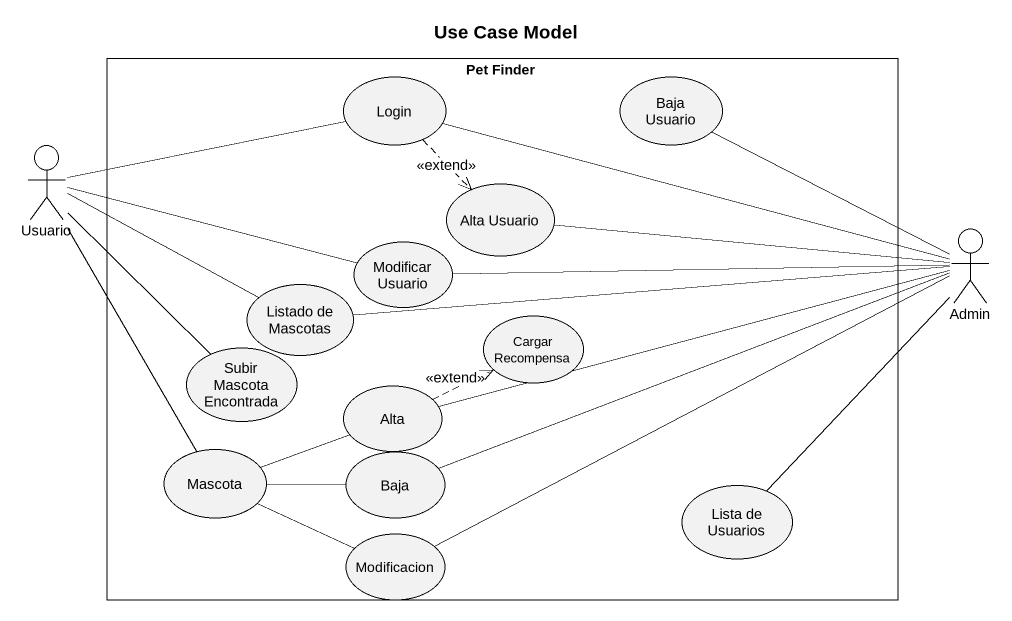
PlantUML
@startuml
title Use Case Model
rectangle "Pet Finder" as Pet_Finder {
  usecase Login
  usecase "Baja Usuario" as Baja_Usuario
  usecase "Alta Usuario" as Alta_Usuario
  usecase "Modificar Usuario" as Modificar_Usuario
  usecase "Listado de Mascotas" as Listado_de_Mascotas
  usecase "Cargar Recompensa" as Cargar_Recompensa
  usecase "Subir Mascota Encontrada" as Subir_Mascota_Encontrada
  usecase Alta
  usecase Mascota
  usecase Baja
  usecase "Lista de Usuarios" as Lista_de_Usuarios
  usecase Modificacion
}
actor Usuario
actor Admin
Login ..> Alta_Usuario : <<extend>>
Usuario -right- Login
Usuario -right- Modificar_Usuario
Usuario -right- Listado_de_Mascotas
Usuario -- Subir_Mascota_Encontrada
Usuario -- Mascota
Admin -left- Login
Admin -left- Baja_Usuario
Admin -left- Alta_Usuario
Admin -left- Modificar_Usuario
Admin -left- Listado_de_Mascotas
Admin -left- Alta
Admin -left- Baja
Admin -- Lista_de_Usuarios
Admin -left- Modificacion
Alta .right.> Cargar_Recompensa : <<extend>>
Mascota -right- Alta
Mascota -right- Baja
Mascota -right- Modificacion
@enduml
